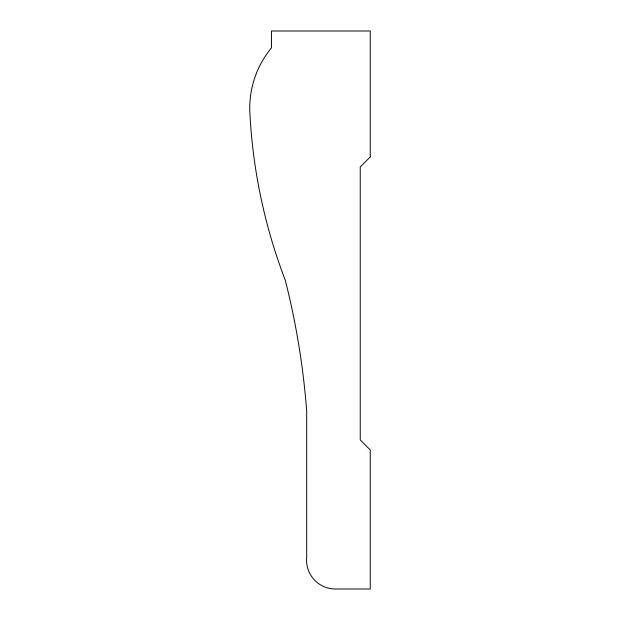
<?xml version="1.0" encoding="UTF-8"?>
<svg xmlns="http://www.w3.org/2000/svg" width="620" height="620" viewBox="0 0 620 620"><rect width="100%" height="100%" fill="white"/><g stroke="black" fill="none" stroke-linecap="round" stroke-linejoin="round"><path stroke-width="0.93" d="M370.249 156.93L360.236 166.951L360.236 439.929L370.249 449.95L370.249 589L335.784 589A28.807 28.807 0 0 1 306.683 557.574L306.683 411.176A765.762 765.762 0 0 0 285.239 280.108A543.787 543.787 0 0 1 250.015 115.312A94.627 94.627 0 0 1 271.459 47.864L271.459 31L370.249 31L370.249 156.93"/></g></svg>
